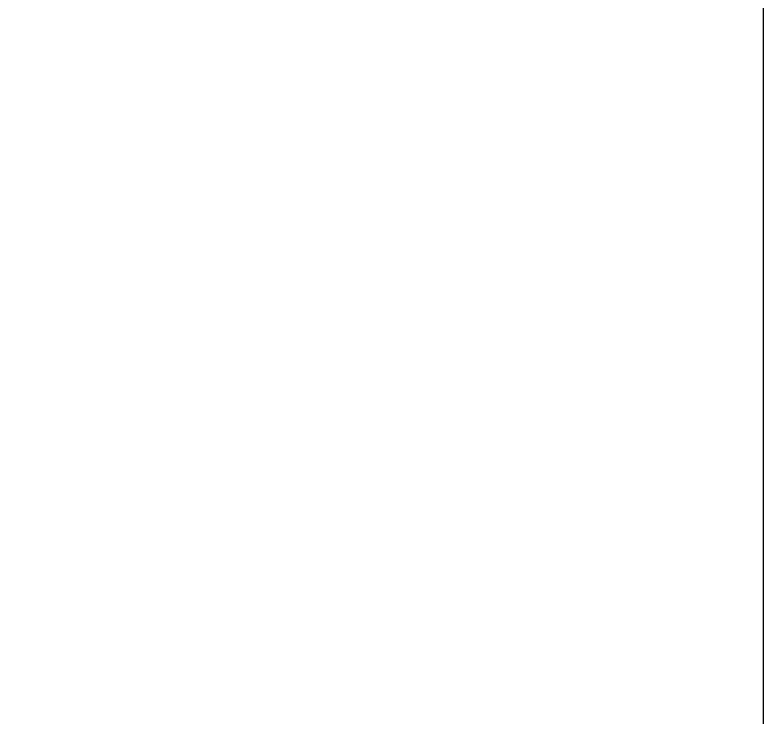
# Model space of a CAD drawing. Header units: millimetres. Extents: x -100356 to 314685, y 446 to 1273965.
# Drawn here: x 279897 to 281372, y 182056 to 183441 of the extents above; entities that cross this region are included whole.
import ezdxf
from ezdxf.xclip import XClip

# ---------------------------------------------------------------- set-up
doc = ezdxf.new("R2010")
doc.units = ezdxf.units.MM
doc.header["$XCLIPFRAME"] = 2
doc.layers.add('NAM', color=3, linetype='Continuous')
doc.layers.add('section$0$植栽2', color=74, linetype='Continuous')

# ---------------------------------------------------------------- blocks, each defined once
blk = doc.blocks.new('section$0$A$C07C5541A')
for points in [[(1380.1, 227.5), (1400, 78.1, -0.4142), (1403.3, 54.8), (1406.6, 48.2), (1438.2, 58.1), (1444.8, 56.5, -0.094177), (1433.2, 220.9, 0.02861), (1434.9, 509.8, 0.09137), (1380.1, 687.5, -0.054916), (1323.6, 870.2), (1320.3, 886.8)], [(1956.3, 800.5, -0.016876), (1825.1, 657.6, 0.125793), (1675.7, 499.9), (1657.4, 448.4, -0.073212), (1614.2, 508.2), (1566.1, 870.2, 1.260193), (1556.1, 835.3), (1561.1, 823.7, -0.835312), (1522.9, 866.9), (1516.2, 880.2, 0.248169), (1479.7, 659.3, -0.105927), (1474.7, 606.2, 0.4142), (1483, 606.2), (1479.7, 609.5, 0.054428), (1484.7, 465, 0.091705), (1511.3, 290.6, 0.064667), (1529.5, 225.9, 0.401794), (1554.4, 229.2), (1547.8, 227.5, 0.188629), (1564.4, 293.9, -0.108856), (1577.7, 355.4)], [(1202.4, 767.3), (1285.4, 592.9, -0.077789), (1293.7, 445.1, 0.092148), (1303.7, 377, -0.033997), (1336.9, 219.2, 0.021851), (1270.4, 332.1), (1207.3, 400.2, -0.142853), (1205.7, 435.1), (1204, 441.8)], [(1323.6, 662.6, -0.10759), (1348.5, 564.6), (1380.1, 416.8), (1385, 415.2), (1381.7, 410.2, -0.174988), (1406.6, 307.2), (1409.9, 146.1, -0.015854), (1439.8, 68.1), (1441.5, 69.8, 0.201935), (1421.6, 78.1)]]:
    blk.add_lwpolyline(points, format="xyb")
blk = doc.blocks.new('podium elevation 2')
at = {"layer": 'NAM'}
blk.add_lwpolyline([(188546.6, 748985.5), (188546.6, 762685.5)], dxfattribs=at)
at = {"layer": 'section$0$植栽2'}
ref = blk.add_blockref('section$0$A$C07C5541A', (187282.4, 749655.8, 0), dxfattribs=dict(at, xscale=-1.4, yscale=1.4, zscale=1.4, rotation=180))
XClip(ref).set_block_clipping_path([(-71.8815233162, 478.8074569487), (2637.5771658838, 3142.7058254741)])
blk = doc.blocks.new('elevation 2')
at = {"layer": 'NAM'}
blk.add_blockref('podium elevation 2', (0, 0), dxfattribs=at)

msp = doc.modelspace()

# ---------------------------------------------------------------- block references
at = {"layer": 'NAM', "rotation": 180}
msp.add_blockref('elevation 2', (469918.7, 932671.5, 0), dxfattribs=at)

doc.saveas('drawing.dxf')
